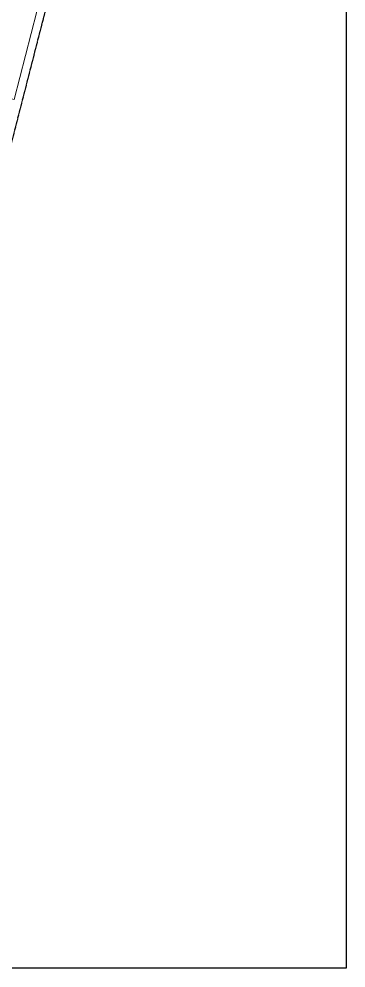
# Model space of a CAD drawing. Header units: centimetres. Extents: x -6122352 to 6876996, y -1694241 to 2592194.
# Drawn here: x 2343566 to 2673908, y -1114643 to -156000 of the extents above; entities that cross this region are included whole.
import ezdxf

# ---------------------------------------------------------------- set-up
doc = ezdxf.new("R2010")
doc.units = ezdxf.units.CM
doc.header["$MEASUREMENT"] = 0
doc.linetypes.add('23585-XR-AR-DAMAC PLOT LIMITS$0$PHANTOM2', pattern=[1.25, 0.625, -0.125, 0.125, -0.125, 0.125, -0.125])
doc.layers.add('23585-XR-AR-DAMAC PLOT LIMITS$0$1-Open Space', color=7, linetype='Continuous', lineweight=5, true_color=0x90cf5a)
doc.layers.add('23585-XR-AR-DAMAC PLOT LIMITS$0$1-Utility', color=7, linetype='Continuous', lineweight=5, true_color=0x8db1ff)
doc.layers.add('23585-XR-AR-DAMAC PLOT LIMITS$0$D-Phase New', color=7, linetype='Continuous', true_color=0x000080)
doc.layers.add('23585-XR-AR-DAMAC PLOT LIMITS$0$PROJECT_LIMIT', color=1, linetype='Continuous')
doc.layers.add('@MI-REF LAYER', color=7, linetype='Continuous')
doc.layers.add('A-ANNO-TEXT', color=3, linetype='Continuous', lineweight=25)

# ---------------------------------------------------------------- blocks, each defined once
blk = doc.blocks.new('23585-XR-AR-DAMAC PLOT LIMITS')
at = {"layer": '23585-XR-AR-DAMAC PLOT LIMITS$0$1-Open Space', "color": 251, "true_color": 0x636466}
for points in [[(498083.58, 2770557.6), (498146.42, 2770461.29)], [(497858.12, 2769617.72), (498197.26, 2769860.14), (498279.8, 2770271.46), (498090.26, 2770561.96)]]:
    blk.add_lwpolyline(points, dxfattribs=at)
at = {"layer": '23585-XR-AR-DAMAC PLOT LIMITS$0$1-Utility', "color": 251, "true_color": 0x636466}
blk.add_lwpolyline([(498083.58, 2770557.6), (498083.56, 2770557.59), (498054.27, 2770538.47), (497976.12, 2770487.48), (497983.86, 2770475.61, 0.058807), (497990.8, 2770468.79, -0.080575), (498003.57, 2770455.09, -0.093711), (498011.63, 2770434.9, 0.057431), (498012.77, 2770431.3), (498038.96, 2770391.17), (498064.08, 2770407.56), (498146.42, 2770461.29)], format="xyb", close=True, dxfattribs=at)
at = {"layer": '23585-XR-AR-DAMAC PLOT LIMITS$0$D-Phase New', "color": 8, "const_width": 0.1}
blk.add_lwpolyline([(497897.75, 2770368.6), (497949.66, 2770330.39), (498028.69, 2770146.61), (498277.97, 2770262.34), (498279.8, 2770271.46), (498007.3, 2770689.12)], dxfattribs=at)
at = {"layer": '23585-XR-AR-DAMAC PLOT LIMITS$0$PROJECT_LIMIT', "linetype": '23585-XR-AR-DAMAC PLOT LIMITS$0$PHANTOM2', "ltscale": 5}
blk.add_lwpolyline([(498007.3, 2770689.12), (498279.8, 2770271.46), (498197.26, 2769860.14), (497694.7, 2769500.9)], dxfattribs=at)
blk = doc.blocks.new('A$Cf093b529')
at = {"layer": 'A-ANNO-TEXT'}
blk.add_blockref('23585-XR-AR-DAMAC PLOT LIMITS', (-495391.99, -2768603.44), dxfattribs=at)

msp = doc.modelspace()

# ---------------------------------------------------------------- linework, layer by layer
msp.add_lwpolyline([(-1063643.96509, 919491.60987), (2673908.33835, 919491.60987), (2673908.33835, -1114642.83198), (-1063643.96509, -1114642.83198)], close=True)

# ---------------------------------------------------------------- block references
at = {"layer": '@MI-REF LAYER', "xscale": 1000, "yscale": 1000, "zscale": 1000, "rotation": 312.4882903633292}
msp.add_blockref('A$Cf093b529', (-891608.73293, 539022.72011), dxfattribs=at)

doc.saveas('drawing.dxf')
